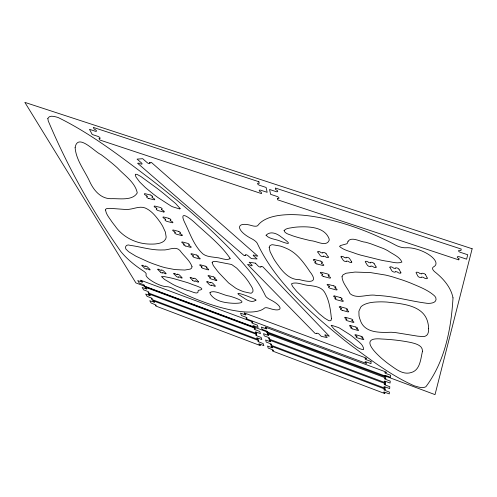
<?xml version="1.0" encoding="UTF-8"?>
<svg xmlns="http://www.w3.org/2000/svg" width="497" height="497" viewBox="0 0 497 497"><rect width="100%" height="100%" fill="white"/><g stroke="black" fill="none" stroke-linecap="round" stroke-linejoin="round"><path stroke-width="0.75" d="M244.922 255.446L243.903 255.396L137.601 163.258L139.303 163.14A1.895 0.702 29 0 0 141.695 164.153A1.895 0.702 29 0 0 141.471 162.935L137.085 159.115L142.682 158.705L147.1 162.575A1.913 0.714 28.9 0 0 149.554 163.668A1.913 0.714 28.9 0 0 149.429 162.463L151.281 162.333L257.788 256.092L255.912 255.998A1.671 0.572 25.2 0 0 253.712 255.042A1.671 0.572 25.2 0 0 253.638 255.912L257.086 258.937L251.395 258.633L247.96 255.638A1.653 0.565 25.4 0 0 245.81 254.681A1.653 0.565 25.4 0 0 245.636 255.483L245.071 255.452M150.249 194.948L150.268 194.954A1.795 0.621 28.1 0 1 152.399 196.216A1.795 0.621 28.1 0 1 151.796 196.868L152.567 197.893A1.783 0.615 28 0 1 154.629 199.185A1.783 0.615 28 0 1 153.871 199.738L148.926 198.539M150.144 194.923L145.211 193.737A1.789 0.621 28.2 0 0 144.49 194.333A1.789 0.621 28.2 0 0 146.621 195.619L147.392 196.644A1.783 0.615 28.1 0 0 146.758 197.266A1.783 0.615 28.1 0 0 148.883 198.527M163.457 211.946A1.739 0.59 27.6 0 0 164.184 211.399A1.739 0.59 27.6 0 0 162.121 210.156L161.395 209.181A1.752 0.596 27.7 0 0 162.065 208.597A1.752 0.596 27.7 0 0 159.984 207.361L155.027 206.125A1.746 0.596 27.8 0 0 154.269 206.64A1.746 0.596 27.8 0 0 156.282 207.901L157.021 208.877A1.739 0.59 27.7 0 0 156.412 209.479A1.739 0.59 27.7 0 0 158.468 210.691L163.426 211.939M320.223 261.012L314.576 259.571M316.918 263.95L322.547 265.398A1.82 0.665 23.6 0 0 323.764 264.994A1.82 0.665 23.6 0 0 321.801 263.721L321.329 262.789A1.833 0.671 23.6 0 0 322.398 262.286A1.833 0.671 23.6 0 0 320.329 261.037M178.311 231.316L173.565 230.074A1.665 0.547 27.1 0 0 172.794 230.515A1.665 0.547 27.1 0 0 174.702 231.701L175.379 232.596A1.659 0.54 27 0 0 174.751 233.112A1.659 0.54 27 0 0 176.708 234.255L181.498 235.516M323.802 276.568L329.306 278.009A1.777 0.634 23.3 0 0 330.511 277.649A1.777 0.634 23.3 0 0 328.604 276.425L328.157 275.537A1.789 0.64 23.4 0 0 329.213 275.077A1.789 0.64 23.4 0 0 327.206 273.872L321.578 272.406A1.783 0.634 23.5 0 0 320.391 272.81A1.783 0.634 23.5 0 0 322.385 274.033L322.845 274.916A1.771 0.627 23.5 0 0 321.758 275.344A1.771 0.627 23.5 0 0 323.752 276.556M333.822 285.899L328.343 284.439A1.739 0.603 23.3 0 0 327.175 284.8A1.739 0.603 23.3 0 0 329.113 285.986L329.548 286.825A1.733 0.596 23.2 0 0 328.467 287.216A1.733 0.596 23.2 0 0 330.412 288.384L335.854 289.844A1.739 0.603 23.1 0 0 337.041 289.521A1.739 0.603 23.1 0 0 335.189 288.335L334.761 287.49A1.746 0.609 23.1 0 0 335.81 287.073A1.746 0.609 23.1 0 0 333.854 285.905L333.742 285.874M185.642 246.021L185.63 246.015A1.615 0.516 26.6 0 1 183.71 244.903A1.615 0.516 26.6 0 1 184.344 244.425L183.697 243.573A1.621 0.522 26.7 0 1 181.84 242.424A1.621 0.522 26.7 0 1 182.61 242.02L187.282 243.263A1.628 0.528 26.6 0 1 189.245 244.406A1.628 0.528 26.6 0 1 188.556 244.872L189.189 245.723A1.621 0.522 26.6 0 1 191.096 246.854A1.621 0.522 26.6 0 1 190.351 247.282L185.729 246.04M196.414 255.023L191.83 253.774A1.584 0.497 26.4 0 0 191.059 254.141A1.584 0.497 26.4 0 0 192.861 255.253L193.476 256.067A1.578 0.497 26.3 0 0 192.842 256.508A1.578 0.497 26.3 0 0 194.694 257.583L199.322 258.85A1.584 0.497 26.2 0 0 200.098 258.465A1.584 0.497 26.2 0 0 198.241 257.365L197.632 256.551A1.59 0.503 26.3 0 0 198.334 256.129A1.59 0.503 26.3 0 0 196.452 255.029M340.103 297.479L340.184 297.498A1.702 0.578 22.9 0 1 342.116 298.641A1.702 0.578 22.9 0 1 341.079 299.02L341.482 299.821A1.696 0.572 22.9 0 1 343.284 300.965A1.696 0.572 22.9 0 1 342.11 301.257L336.829 299.815A1.69 0.572 23 0 1 334.891 298.666A1.69 0.572 23 0 1 335.96 298.318L335.55 297.517A1.696 0.572 23.1 0 1 333.661 296.367A1.696 0.572 23.1 0 1 334.785 296.038M334.816 296.044L340.197 297.504M340.42 306.761L345.688 308.215A1.665 0.553 22.8 0 1 347.558 309.32A1.665 0.553 22.8 0 1 346.533 309.662L346.918 310.426A1.659 0.547 22.7 0 1 348.677 311.538A1.659 0.547 22.7 0 1 347.515 311.793L342.34 310.358M213.331 276.872L208.902 275.63A1.516 0.46 25.8 0 0 208.125 275.934A1.516 0.46 25.8 0 0 209.84 276.978L210.399 277.724A1.51 0.454 25.7 0 0 209.753 278.096A1.51 0.454 25.7 0 0 211.517 279.115L215.984 280.383M345.85 317.428L350.975 318.875A1.628 0.522 22.6 0 1 352.827 319.95A1.628 0.522 22.6 0 1 351.808 320.261L352.18 320.987A1.621 0.516 22.6 0 1 353.889 322.062A1.621 0.516 22.6 0 1 352.74 322.292L347.676 320.857A1.615 0.516 22.7 0 1 345.837 319.782A1.615 0.516 22.7 0 1 346.881 319.496L346.508 318.77A1.621 0.522 22.7 0 1 344.713 317.689A1.621 0.522 22.7 0 1 345.813 317.421M355.678 327.014L355.784 327.045A1.603 0.503 22.5 0 1 357.554 328.082A1.603 0.503 22.5 0 1 356.542 328.374L356.896 329.076A1.59 0.497 22.5 0 1 358.573 330.12A1.59 0.497 22.5 0 1 357.436 330.325L352.454 328.896M350.689 325.591L355.722 327.026M361.071 336.264L361.089 336.27A1.572 0.485 22.4 0 1 362.816 337.283A1.572 0.485 22.4 0 1 361.816 337.544L362.151 338.215A1.559 0.478 22.4 0 1 363.792 339.234A1.559 0.478 22.4 0 1 362.667 339.414L357.772 337.991A1.559 0.478 22.5 0 1 356.007 336.966A1.559 0.478 22.5 0 1 357.032 336.73L356.691 336.059A1.566 0.478 22.5 0 1 354.97 335.034A1.566 0.478 22.5 0 1 356.051 334.816L360.984 336.239M142.099 265.789L144.497 268.15A1.416 0.398 26.8 0 0 146.273 269.094A1.416 0.398 26.8 0 0 146.658 268.672L147.826 268.945A1.423 0.398 26.8 0 0 149.585 269.852A1.423 0.398 26.8 0 0 149.945 269.417L147.51 267.007A1.429 0.398 26.9 0 0 145.77 266.075A1.429 0.398 26.9 0 0 145.304 266.454L144.13 266.181A1.423 0.398 26.9 0 0 142.372 265.28A1.423 0.398 26.9 0 0 142.043 265.733M158.003 269.685L160.357 272.052M173.95 273.903L176.261 276.276A1.448 0.416 26.3 0 0 178.063 277.239A1.448 0.416 26.3 0 0 178.529 276.823L179.746 277.109A1.448 0.416 26.2 0 0 181.535 278.04A1.448 0.416 26.2 0 0 181.97 277.606L179.628 275.183A1.454 0.422 26.3 0 0 177.858 274.226A1.454 0.422 26.3 0 0 177.317 274.605L176.087 274.313A1.454 0.416 26.4 0 0 174.298 273.4A1.454 0.416 26.4 0 0 173.894 273.841M190.339 277.904L192.606 280.289M198.433 281.631L196.16 279.221A1.472 0.429 26 0 0 194.383 278.258A1.472 0.429 26 0 0 193.799 278.624L192.538 278.332A1.466 0.429 26.1 0 0 190.73 277.407A1.466 0.429 26.1 0 0 190.283 277.848M206.982 282.06L209.194 284.452A1.472 0.435 25.7 0 0 211.026 285.433A1.472 0.435 25.7 0 0 211.573 285.023L212.853 285.328A1.479 0.435 25.6 0 0 214.673 286.278A1.479 0.435 25.6 0 0 215.189 285.85L212.946 283.408A1.485 0.441 25.7 0 0 211.15 282.439A1.485 0.441 25.7 0 0 210.523 282.799L209.237 282.501A1.485 0.441 25.7 0 0 207.411 281.563A1.485 0.441 25.7 0 0 206.926 282.004M317.856 252.128L320.08 255.365A1.864 0.696 23.6 0 0 322.267 256.595A1.864 0.696 23.6 0 0 323.342 256.061L325.094 256.402A1.87 0.702 23.5 0 0 327.355 257.589A1.87 0.702 23.5 0 0 328.287 256.961M326.069 253.669L328.237 256.881M341.116 257.011L343.234 260.266A1.895 0.714 23 0 0 345.44 261.515A1.895 0.714 23 0 0 346.595 260.987L348.409 261.335A1.901 0.721 22.8 0 0 350.696 262.54A1.901 0.721 22.8 0 0 351.702 261.919M351.652 261.838L349.596 258.608A1.913 0.733 22.9 0 0 347.291 257.322A1.913 0.733 22.9 0 0 346.216 257.931L344.402 257.583A1.907 0.727 23.1 0 0 342.11 256.346A1.907 0.727 23.1 0 0 341.097 256.986M374.123 263.615L376.067 266.87M389.952 267.504L391.847 270.803A1.963 0.758 21.6 0 0 394.09 272.076A1.963 0.758 21.6 0 0 395.413 271.561L397.345 271.94A1.976 0.764 21.4 0 0 399.681 273.176A1.976 0.764 21.4 0 0 400.862 272.561M398.992 269.212L400.818 272.486M425.5 274.655L427.196 277.947M342.296 310.345A1.653 0.54 22.9 0 1 340.451 309.246A1.653 0.54 22.9 0 1 341.507 308.929L341.116 308.165A1.659 0.547 22.9 0 1 339.277 307.053A1.659 0.547 22.9 0 1 340.383 306.755M376.117 266.951A1.938 0.745 22.1 0 1 375.024 267.566A1.938 0.745 22.1 0 1 372.713 266.349L370.837 265.982A1.932 0.739 22.3 0 1 369.6 266.51A1.932 0.739 22.3 0 1 367.37 265.243L365.363 261.962A1.945 0.745 22.4 0 1 366.444 261.304A1.945 0.745 22.4 0 1 368.762 262.559L370.632 262.919A1.951 0.752 22.2 0 1 371.799 262.31A1.951 0.752 22.2 0 1 374.098 263.59M427.234 278.022A2.019 0.783 20.6 0 1 425.96 278.631A2.019 0.783 20.6 0 1 423.593 277.376L421.599 276.984A2.007 0.777 20.8 0 1 420.176 277.494A2.007 0.777 20.8 0 1 417.915 276.202L416.151 272.884A2.019 0.789 20.8 0 1 417.418 272.238A2.019 0.789 20.8 0 1 419.785 273.524L421.779 273.909A2.025 0.795 20.7 0 1 423.133 273.319A2.025 0.795 20.7 0 1 425.482 274.63M352.41 328.884A1.59 0.497 22.6 0 1 350.646 327.846A1.59 0.497 22.6 0 1 351.683 327.585L351.323 326.883A1.597 0.503 22.6 0 1 349.565 325.827A1.597 0.503 22.6 0 1 350.652 325.585M317.832 252.097A1.876 0.708 23.7 0 1 318.77 251.457A1.876 0.708 23.7 0 1 321.037 252.675L322.795 253.016A1.882 0.708 23.6 0 1 323.789 252.401A1.882 0.708 23.6 0 1 326.051 253.644M389.934 267.479A1.976 0.764 21.6 0 1 391.12 266.852A1.976 0.764 21.6 0 1 393.462 268.119L395.395 268.498A1.988 0.77 21.5 0 1 396.649 267.895A1.988 0.77 21.5 0 1 398.973 269.188M198.452 281.656A1.466 0.429 25.9 0 1 197.98 282.085A1.466 0.429 25.9 0 1 196.172 281.14L194.923 280.848A1.46 0.422 26 0 1 194.426 281.259A1.46 0.422 26 0 1 192.625 280.308M157.94 269.629A1.441 0.41 26.6 0 1 158.307 269.175A1.441 0.41 26.6 0 1 160.09 270.088L161.289 270.368A1.441 0.41 26.6 0 1 161.792 269.989A1.441 0.41 26.6 0 1 163.544 270.933L165.917 273.331A1.435 0.41 26.5 0 1 165.538 273.785A1.435 0.41 26.5 0 1 163.762 272.865L162.569 272.586A1.435 0.404 26.6 0 1 162.146 273.002A1.435 0.404 26.6 0 1 160.376 272.07M213.368 276.885A1.516 0.46 25.7 0 1 215.151 277.922A1.516 0.46 25.7 0 1 214.449 278.277L215.002 279.022A1.51 0.46 25.7 0 1 216.767 280.06A1.51 0.46 25.7 0 1 216.015 280.389M178.355 231.322A1.671 0.547 27 0 1 180.336 232.49A1.671 0.547 27 0 1 179.647 232.994L180.312 233.882A1.659 0.547 26.9 0 1 182.269 235.056A1.659 0.547 26.9 0 1 181.529 235.522M316.869 263.944A1.814 0.665 23.7 0 1 314.812 262.689A1.814 0.665 23.7 0 1 315.912 262.217L315.427 261.285A1.826 0.671 23.8 0 1 313.377 260.018A1.826 0.671 23.8 0 1 314.533 259.564M428.644 328.716C428.7 331.518 428.24 335.419 425.022 336.283A14.307 4.765 21.1 0 1 423.158 336.568L417.803 336.177L395.798 332.636A60.615 18.606 20.9 0 0 391.015 332.257C379.751 332.642 364.053 333.176 360.12 319.683A113.372 37.294 19.9 0 1 359.014 315.887L358.896 311.203L360.766 307.096A59.547 19.781 21.1 0 1 363.096 305.158C368.476 302.176 374.844 301.959 380.845 301.853A82.471 26.981 20.7 0 1 386.865 302.058C401.551 303.729 423.717 304.897 427.83 322.547A176.305 59.106 24.8 0 1 428.47 326.175L428.644 328.716M75.115 147.628C76.097 160.177 84.652 170.533 89.746 181.647C93.666 190.196 100.618 198.688 110.862 198.707C119.087 198.303 132.438 201.142 137.278 192.886C135.047 182.188 124.554 175.547 117.454 167.924A87.174 28.236 29.9 0 0 111.651 162.91L106.501 158.773A110.415 34.939 30 0 0 100.879 154.505C95.02 152.256 77.619 132.419 75.115 147.628M212.144 262.491L213.256 265.479L217.108 270.61A246.642 87.366 20.9 0 0 219.233 273.145L228.608 282.948L235.789 288.198A12.096 3.721 25.1 0 0 237.827 289.273L240.548 290.49A17.948 5.56 25.2 0 0 243.946 291.764L250.326 293.162A9.99 3.075 25.1 0 0 251.513 293.081C255.775 290.801 250.153 285.023 248.86 282.246A125.542 36.859 27.2 0 0 244.338 276.245L236.715 268.125L231.621 264.503L216.139 261.49L213.07 261.521L212.144 262.491M269.175 247.506L270.113 251.755L273.63 258.651A160.817 59.951 21 0 0 278.258 265.46C283.352 272.642 290.074 279.935 299.61 279.656C308.612 282.079 319.366 283.644 309.761 271.474A216.754 67.623 27.9 0 0 307.823 268.579C302.946 261.689 297.666 254.681 290.26 250.333A14.146 5.1 24.6 0 0 287.831 249.022L284.551 247.568A20.719 7.412 24.6 0 0 280.42 246.096L272.648 244.729A11.704 4.218 24.7 0 0 271.207 244.946L269.641 245.99L269.175 247.506M154.362 302.201L149.752 300.741L151.119 303.002L156.046 305.071L156.195 305.469L155.418 305.32L155.847 306.046L260.347 345.601L260.124 344.937A1.261 0.329 24.3 0 1 258.813 344.073A1.261 0.329 24.3 0 1 259.881 344.129L263.864 345.632L263.18 343.576L259.192 342.066A1.274 0.335 24.4 0 1 257.856 341.203A1.274 0.335 24.4 0 1 258.85 341.203L258.626 340.557L152.56 300.548L154.362 302.201M371.042 361.474L371.017 363.649L366.444 361.953A1.423 0.404 22.3 0 0 365.071 361.866A1.423 0.404 22.3 0 0 366.376 362.798L366.382 363.456L246.326 318.826L246.065 318.086A1.354 0.379 24.8 0 0 247.102 318.043A1.354 0.379 24.8 0 0 245.655 317.098L241.418 315.527L240.529 313.098L244.81 314.688A1.373 0.385 24.8 0 0 245.953 314.688A1.373 0.385 24.8 0 0 244.512 313.719L244.226 312.917L366.357 358.132L366.364 358.853A1.435 0.416 22.3 0 0 365.003 358.803A1.435 0.416 22.3 0 0 366.419 359.76L371.042 361.474M105.544 209.982C106.153 214.567 109.595 218.214 112.024 221.985A179.262 61.094 25 0 0 115.087 225.967C123.256 237.827 137.365 244.381 151.641 244.089A79.346 24.813 28.7 0 0 155.486 243.934C159.139 243.53 163.519 242.716 165.507 239.25A56.285 17.588 28.2 0 0 166.153 236.901L165.339 231.969L162.687 226.247A105.072 32.025 29.1 0 0 159.667 221.519C155.729 216.127 151.293 210.486 144.925 207.895C139.794 206.019 134.594 208.622 129.493 209.249A66.461 21.787 29.6 0 1 126.108 209.517L109.905 208.33L106.538 208.665A13.431 4.181 28.2 0 0 105.749 209.318L105.544 209.982M453.003 297.827L452.991 298.231C451.114 329.213 444.896 361.443 425.854 386.778C422.357 388.89 417.853 386.685 414.231 385.809C391.381 375.651 371.234 360.263 351.211 345.496L344.868 340.607C311.184 313.172 276.369 283.576 257.396 243.611A8.53 3.038 25.5 0 0 251.476 238.628A16.848 6.163 25.5 0 1 239.535 227.253A16.848 6.163 25.5 0 1 251.668 225.588A8.996 3.373 25.8 0 0 257.912 225.402A107.675 39.866 22.7 0 1 395.624 245.139A10.188 4.237 21.4 0 0 405.894 247.773A19.333 7.853 20.8 0 1 429.302 254.949A19.333 7.853 20.8 0 1 433.707 266.765A10.052 4.019 20.1 0 0 434.434 271.548C442.926 278.158 450.854 286.986 453.003 297.827M331.437 318.739L330.909 320.695L328.971 320.751L324.765 318.254L319.254 313.793L296.628 291.341L292.69 286.533L291.664 284.458L291.733 283.551C297.305 281.6 303.568 285.353 309.395 285.477C314.75 286.222 321.124 286.844 324.348 291.845C329.194 299.89 330.505 309.538 331.437 318.739M385.125 389.53L385.113 389.716A1.336 0.354 22 0 0 383.864 389.629A1.336 0.354 22 0 0 385.132 390.474L389.418 392.096L389.269 393.904L384.995 392.282A1.323 0.348 22 0 0 383.672 392.145A1.323 0.348 22 0 0 384.895 392.99L384.858 393.574L272.673 351.081L272.474 350.422A1.261 0.329 24.1 0 0 273.518 350.453A1.261 0.329 24.1 0 0 272.182 349.596L268.194 348.086L267.541 346.049L271.542 347.558A1.274 0.335 24.1 0 0 272.623 347.614A1.274 0.335 24.1 0 0 271.343 346.757L271.151 346.117L385.15 389.145L385.125 389.53M385.442 384.082L385.43 384.274A1.361 0.367 22 0 0 384.156 384.193A1.361 0.367 22 0 0 385.448 385.063L389.822 386.716L389.667 388.592L385.305 386.946A1.348 0.36 22 0 0 383.957 386.815A1.348 0.36 22 0 0 385.206 387.679L385.169 388.287L270.822 345.16L270.616 344.483A1.286 0.342 24.2 0 0 271.679 344.502A1.286 0.342 24.2 0 0 270.312 343.62L266.249 342.091L265.578 339.973L269.647 341.501A1.298 0.348 24.2 0 0 270.747 341.545A1.298 0.348 24.2 0 0 269.442 340.669L269.244 340.004L385.473 383.684L385.442 384.082M385.778 378.41L385.765 378.608A1.392 0.385 21.9 0 0 384.461 378.54A1.392 0.385 21.9 0 0 385.778 379.435L390.244 381.106L390.083 383.063L385.629 381.392A1.379 0.373 22 0 0 384.249 381.267A1.379 0.373 22 0 0 385.529 382.156L385.486 382.789L268.902 339.01L268.684 338.302A1.311 0.354 24.2 0 0 269.765 338.314A1.311 0.354 24.2 0 0 268.374 337.413L264.23 335.86L263.528 333.655L267.678 335.208A1.323 0.36 24.3 0 0 268.796 335.245A1.323 0.36 24.3 0 0 267.467 334.338L267.256 333.649L385.802 377.993L385.771 378.41M192.028 266.74L191.625 268.119L190.345 269.076L184.834 270.039L174.944 269.591L165.333 267.728A47.805 14.326 27.2 0 1 160.488 266.33L153.337 263.851A64.591 19.644 27.4 0 1 147.789 261.664L136.01 256.247L129.332 252.184A11.077 3.187 27.2 0 1 127.369 250.5C123.523 248.034 126.039 243.542 130.22 245.356C141.105 246.847 151.79 250.476 162.886 249.948C168.44 250.476 175.478 245.605 179.995 250.55C183.84 256.03 189.823 260.304 192.028 266.74M386.119 372.502L386.107 372.707A1.416 0.398 21.9 0 0 384.777 372.651A1.416 0.398 21.9 0 0 386.119 373.57L390.679 375.266L390.512 377.304L385.97 375.608A1.404 0.391 21.9 0 0 384.56 375.496A1.404 0.391 21.9 0 0 385.865 376.409L385.821 377.061L266.901 332.617L266.678 331.878A1.336 0.367 24.3 0 0 267.777 331.878A1.336 0.367 24.3 0 0 266.355 330.952L262.136 329.374L261.403 327.082L265.634 328.66A1.348 0.373 24.3 0 0 266.771 328.685A1.348 0.373 24.3 0 0 265.41 327.753L265.193 327.038L386.15 372.067L386.119 372.502M47.824 118.385L48.252 120.92C67.679 166.911 92.119 210.728 120.846 251.55C127.22 259.328 135.215 265.702 143.614 271.157A6.697 1.826 26.9 0 1 146.137 274.356A12.798 3.498 26.5 0 0 153.095 281.774A12.798 3.498 26.5 0 0 167.023 286.707A6.567 1.783 26.2 0 1 173.037 288.583A87.161 26.142 26.2 0 0 264.51 308.053A7.113 2.112 24.4 0 1 269.598 308.451A13.972 4.243 24.5 0 0 280.06 308.314A13.972 4.243 24.5 0 0 270.424 299.778A7.43 2.311 24.4 0 1 265.423 295.783C257.409 278.668 244.356 264.64 231.776 250.792C209.771 227.893 185.772 207.019 160.929 187.27L151.641 179.989C121.796 157.443 91.902 134.078 58.192 117.54C55.117 116.671 49.675 114.658 47.824 118.385M161.742 276.779L164.47 279.389L173.192 284.551A20.128 5.697 26.2 0 0 176.162 286.023L184.667 289.44A55.018 16.121 26.5 0 0 188.009 290.583C190.426 290.546 198.893 295.914 198.154 290.788A8.424 2.392 25.6 0 1 198.564 290.291C208.684 288.956 192.364 284.911 190.401 283.657A58.752 15.892 25.5 0 0 187.027 282.489L173.608 278.593A109.775 28.397 25 0 0 170.763 277.904L164.296 276.605L161.742 276.779M180.063 208.498L180.051 208.684A2.342 0.82 27.4 0 1 179.616 208.957L172.832 206.858A12.201 4.311 27.6 0 1 171.167 206.093L158.208 197.731A110.446 43.289 27.3 0 1 152.896 193.743L145.31 187.506L139.719 182.008L136.116 177.187L135.308 175.342L135.358 174.279L136.942 174.348L140.67 176.367L156.642 188.003A233.056 65.964 29.3 0 1 163.283 193.221L175.69 203.596L180.063 208.498M422.487 351.224C420.624 358.772 420.282 370.128 411.156 372.557C402.651 375.241 395.314 368.581 388.84 364.139A105.706 32.746 20.1 0 1 385.324 361.443L382.174 358.853A80.067 24.496 20.6 0 1 378.751 355.728C370.495 347.881 362.574 337.152 381.814 339.016C391.605 339.47 401.402 340.538 411 342.539C415.548 343.651 422.68 345.26 422.487 351.224M342.017 276.661C342.315 283.097 347.583 287.925 350.043 293.652C357.101 299.679 368.035 293.553 376.477 295.448C393.034 295.945 408.994 300.871 425.326 303.058C429.023 303.897 437.745 303.437 435.788 297.66A14.432 5.349 20.8 0 0 434.223 295.597C427.538 289.714 418.928 286.645 410.87 283.16A74.525 26.111 21.4 0 0 403.042 280.227L392.692 276.91A57.112 20.383 21.4 0 0 385.479 275.052L370.687 272.617L355.057 272.064L346.03 273.244L342.986 274.866L342.017 276.661M284.085 230.571C285.042 234.031 289.968 234.454 292.801 235.864C298.709 237.814 304.754 239.274 310.799 240.71C316.185 240.765 326.162 247.326 329.151 240.386A27.043 10.574 24.3 0 0 329.045 238.672C324.504 226.849 308.83 226.408 298.113 226.961A102.898 37.598 22.4 0 0 293.149 227.458C290.161 228.191 286.16 227.98 284.085 230.571M331.213 325.56L333.965 328.977L342.737 336.332A310.389 110.315 17.2 0 0 347.397 339.973C352.59 342.862 357.498 349.565 363.611 349.528C363.661 344.141 357.225 340.998 353.814 337.6A80.042 22.999 23.7 0 0 349.925 334.667L339.625 328.126A10.4 3.175 22.9 0 0 338.159 327.455L331.841 325.342A2.031 0.627 23 0 0 331.288 325.454L331.213 325.56M230.074 258.31L230.03 258.738C225.949 260.906 220.699 257.657 216.245 257.564C211.728 256.831 206.771 256.787 202.944 253.942C194.29 246.09 190.419 234.516 185.511 224.197C178.181 209.945 187.667 216.313 194.346 222.24C206.609 233.77 220.625 244.394 230.074 258.31M210.038 292.379L210.069 293.267A19.973 5.759 25.2 0 0 210.492 294.348C215.276 301.412 224.787 302.797 232.677 303.251A84.801 25.546 26.6 0 0 236.05 303.288C250.892 302.915 233.59 297.144 229.403 296.082C223.756 295.51 215.114 289.757 210.038 292.379M348.055 241.262L347.49 243.039A11.798 4.69 23.3 0 1 346.446 243.897L340.346 245.58L339.557 246.475C343.98 250.314 350.279 251.401 355.641 253.551A93.529 40.226 23.1 0 0 360.542 255.079L381.037 260.142A203.546 97.692 24.4 0 0 385.616 261.037C390.878 261.49 396.867 264.118 401.911 262.087C399.638 256.601 392.605 254.147 387.908 250.786A28.049 11.021 22.1 0 0 383.659 248.624L370.731 243.754A70.686 26.534 22.1 0 0 365.494 242.201C360.424 242.008 351.696 236.168 348.055 241.262M458.942 259.111L458.768 259.9L277.643 199.813L277.357 198.353A1.994 0.82 25.5 0 0 278.966 197.968A1.994 0.82 25.5 0 0 276.885 196.402L270.592 194.321L269.579 189.475L275.965 191.581A2.025 0.845 25.6 0 0 277.73 191.252A2.025 0.845 25.6 0 0 275.649 189.63L275.332 188.015L461.235 249.065L460.899 250.544A2.181 0.926 19.4 0 0 458.588 250.78A2.181 0.926 19.4 0 0 460.564 252.389L467.72 254.744L466.627 259.167L459.576 256.837A2.15 0.901 19.5 0 0 457.271 256.992A2.15 0.901 19.5 0 0 459.073 258.564L458.942 259.111M472.15 248.755L435.018 394.624L135.911 282.923L24.85 102.376L472.15 248.755M266.081 235.224C269.2 239.219 276.388 239.082 280.935 241.387C285.999 243.226 293.068 245.673 284.327 239.219A36.461 13.17 25.2 0 0 281.6 237.249C277.351 233.671 270.648 230.546 266.081 235.224M255.974 300.089C252.134 303.232 247.077 300.238 243.648 297.852A30.988 9.524 24.7 0 1 241.424 296.374C228.663 288.496 254.831 298.629 255.974 300.089M255.408 263.168L249.152 262.23L251.923 265.081A1.615 0.54 25.2 0 1 251.538 265.746A1.615 0.54 25.2 0 1 249.475 264.739L247.568 264.454L314.961 333.27L316.751 333.636A1.441 0.422 23.3 0 1 317.334 333.238A1.441 0.422 23.3 0 1 319.13 334.146L321.304 336.37L327.163 337.569L325.001 335.326A1.454 0.429 23.1 0 1 325.504 334.872A1.454 0.429 23.1 0 1 327.355 335.779L329.287 336.171L262.795 266.771L260.739 266.46A1.634 0.547 25 0 1 260.254 267.1A1.634 0.547 25 0 1 258.173 266.038L255.408 263.168M168.663 218.27L163.824 217.04A1.708 0.572 27.5 0 0 163.059 217.518A1.708 0.572 27.5 0 0 165.023 218.748L165.731 219.686A1.702 0.565 27.4 0 0 165.116 220.246A1.702 0.565 27.4 0 0 167.129 221.432L172.012 222.687A1.702 0.572 27.3 0 0 172.776 222.184A1.702 0.572 27.3 0 0 170.763 220.972L170.061 220.034A1.715 0.578 27.4 0 0 170.744 219.488A1.715 0.578 27.4 0 0 168.707 218.282M205.081 266.112L200.571 264.864A1.547 0.478 26.1 0 0 199.794 265.199A1.547 0.478 26.1 0 0 201.558 266.28L202.142 267.057A1.541 0.472 26 0 0 201.502 267.467A1.541 0.472 26 0 0 203.31 268.51L207.858 269.778A1.547 0.478 25.9 0 0 208.634 269.43A1.547 0.478 25.9 0 0 206.827 268.355L206.249 267.579A1.553 0.478 26 0 0 206.951 267.187A1.553 0.478 26 0 0 205.118 266.125M258.856 181.716L93.287 127.394L94.175 129.108A1.976 0.733 30.5 0 1 96.412 130.742A1.976 0.733 30.5 0 1 95.2 131.202L89.491 129.319L92.206 134.494L97.841 136.358A1.945 0.714 30.3 0 1 100.052 137.924A1.945 0.714 30.3 0 1 98.984 138.439L99.791 139.999L261.565 193.631L261.229 192.159A1.994 0.814 26 0 1 259.217 190.568A1.994 0.814 26 0 1 260.882 190.252L267.156 192.32L266.106 187.45L259.751 185.356A2.025 0.839 26.1 0 1 257.589 183.741A2.025 0.839 26.1 0 1 259.223 183.343L258.856 181.716M252.507 321.826L140.601 280.19L141.098 281.022A1.311 0.348 26.7 0 1 142.564 281.973A1.311 0.348 26.7 0 1 141.664 282.029L137.731 280.563L139.259 283.085L143.155 284.539A1.298 0.342 26.6 0 1 144.621 285.464A1.298 0.342 26.6 0 1 143.813 285.564L144.267 286.328L254.433 327.473L254.191 326.771A1.336 0.367 24.6 0 1 252.836 325.852A1.336 0.367 24.6 0 1 253.942 325.87L258.129 327.436L257.365 325.125L253.135 323.547A1.348 0.373 24.6 0 1 251.687 322.609A1.348 0.373 24.6 0 1 252.768 322.59L252.507 321.826M254.986 328.213L144.987 287.104L145.466 287.906A1.286 0.335 26.5 0 1 146.907 288.838A1.286 0.335 26.5 0 1 146.012 288.875L142.142 287.428L143.614 289.857L147.447 291.298A1.274 0.329 26.5 0 1 148.883 292.199A1.274 0.329 26.5 0 1 148.081 292.286L148.522 293.025L256.837 333.655L256.607 332.978A1.311 0.354 24.5 0 1 255.278 332.083A1.311 0.354 24.5 0 1 256.365 332.114L260.478 333.655L259.745 331.431L255.588 329.871A1.323 0.36 24.5 0 1 254.172 328.958A1.323 0.36 24.5 0 1 255.234 328.952L254.986 328.213M256.477 334.338L148.491 293.789L148.926 294.522A1.261 0.323 26.4 0 1 150.305 295.417A1.261 0.323 26.4 0 1 149.435 295.448L145.652 294.025L147.069 296.367L150.852 297.79A1.249 0.317 26.3 0 1 152.281 298.685A1.249 0.317 26.3 0 1 151.455 298.74L151.902 299.492L258.266 339.581L258.03 338.892A1.286 0.342 24.4 0 1 256.694 338.01A1.286 0.342 24.4 0 1 257.781 338.053L261.832 339.575L261.13 337.438L257.067 335.91A1.298 0.348 24.4 0 1 255.694 335.021A1.298 0.348 24.4 0 1 256.707 335.015L256.477 334.338"/></g></svg>
